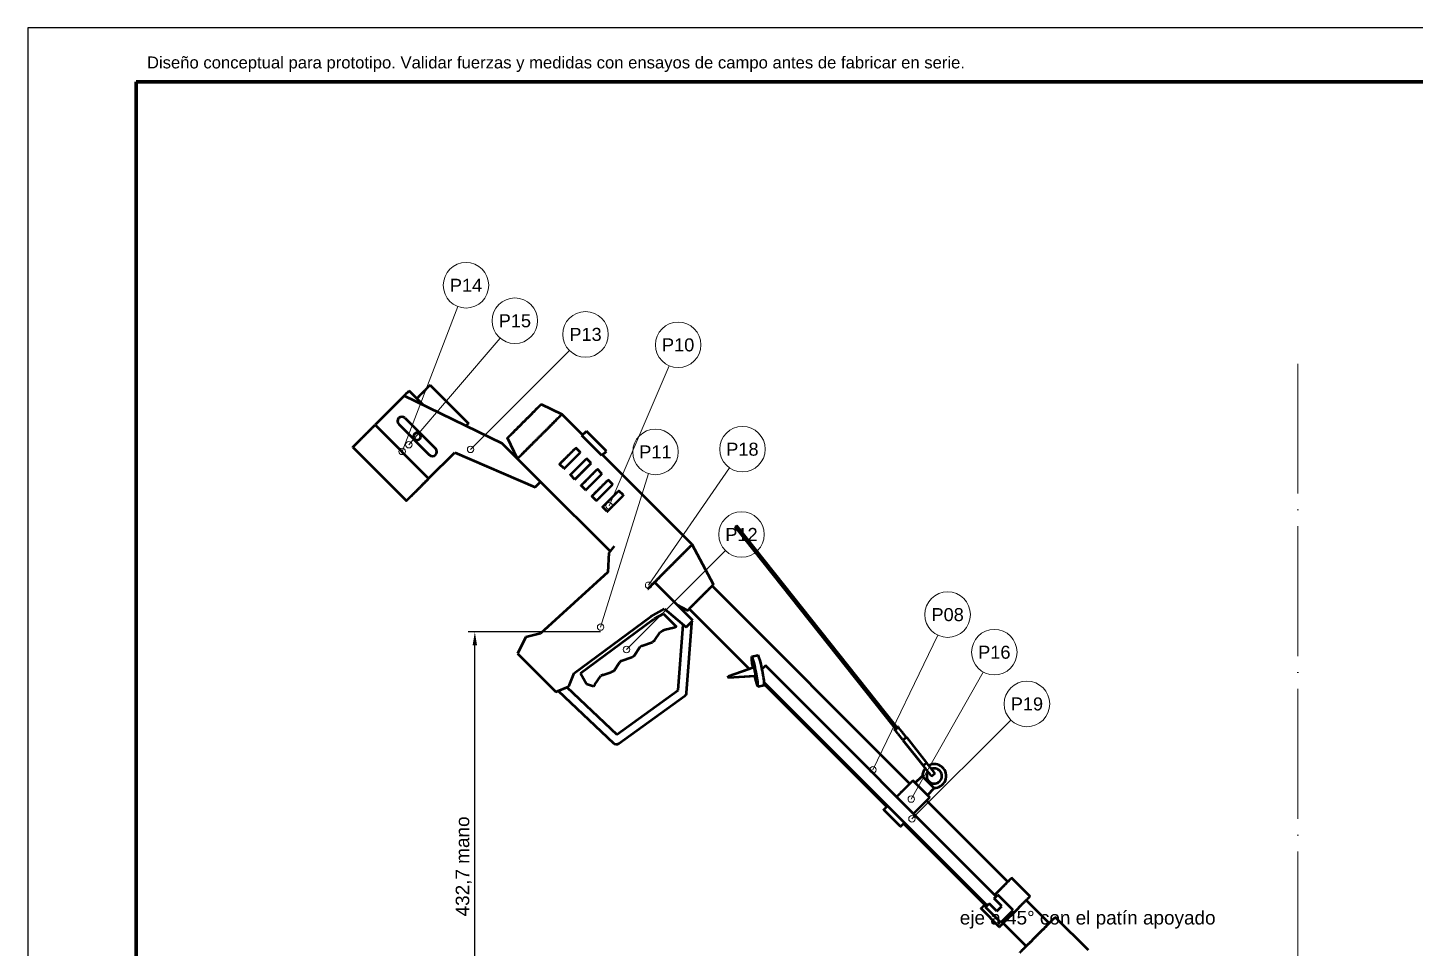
# Model space of a CAD drawing. Header units: millimetres. Extents: x 0 to 2970, y 0 to 2100.
# Drawn here: x 0 to 1281, y 1251 to 2100 of the extents above; entities that cross this region are included whole.
import ezdxf
from ezdxf.enums import TextEntityAlignment as Align

# ---------------------------------------------------------------- set-up
doc = ezdxf.new("R2010")
doc.units = ezdxf.units.MM
doc.header["$LTSCALE"] = 5
doc.linetypes.add('ACAD_ISO04W100', pattern=[30, 24, -3, 0, -3])
for name, color, linetype, lineweight in [('COTAS', 4, 'Continuous', 18), ('EJES', 1, 'ACAD_ISO04W100', 18), ('MARCO', 7, 'Continuous', 70), ('TEXTO', 7, 'Continuous', 25), ('VISIBLE', 7, 'Continuous', 50)]:
    doc.layers.add(name, color=color, linetype=linetype, lineweight=lineweight)
doc.styles.get("Standard").update_dxf_attribs({"font": 'arial.ttf'})
doc.dimstyles.new('ISO25', dxfattribs={"dimscale": 5, "dimtxt": 2.5, "dimasz": 2.5, "dimexe": 1.25, "dimexo": 0.8, "dimgap": 0.8, "dimtad": 1, "dimdec": 1, "dimtxsty": 'Standard', "dimcen": 2.5, "dimclrd": 4, "dimclre": 4, "dimclrt": 7, "dimazin": 3, "dimtfac": 1, "dimtmove": 0, "dimatfit": 3})

msp = doc.modelspace()

# ---------------------------------------------------------------- linework, layer by layer
at = {"layer": 'COTAS'}
for p, q in [((396.98, 1842.83), (345.61, 1709.2)), ((435.94, 1813.77), (351.8, 1715.39)), ((499.95, 1802.31), (408.73, 1711.09)), ((592.01, 1788.17), (536.59, 1659.04)), ((647.71, 1693.96), (573.04, 1585.71)), ((573.06, 1688.69), (528.76, 1547.17)), ((643.9, 1617.73), (552.68, 1526.51)), ((839.91, 1539.71), (780.13, 1415.4)), ((881.77, 1505.69), (815.45, 1388.5)), ((907.35, 1461.41), (816.13, 1370.2))]:
    msp.add_line(p, q, dxfattribs=at)
for centre, radius in [((404.51, 1862.44), 21), ((449.59, 1829.73), 21), ((514.8, 1817.16), 21), ((600.29, 1807.47), 21), ((579.33, 1708.73), 21), ((659.63, 1711.25), 21), ((351.8, 1715.39), 3), ((345.61, 1709.2), 3), ((408.73, 1711.09), 3), ((536.59, 1659.04), 3), ((658.75, 1632.58), 21), ((573.04, 1585.71), 3), ((849.01, 1558.64), 21), ((528.76, 1547.17), 3), ((892.12, 1523.96), 21), ((552.68, 1526.51), 3), ((922.2, 1476.26), 21), ((780.13, 1415.4), 3), ((815.45, 1388.5), 3), ((816.13, 1370.2), 3)]:
    msp.add_circle(centre, radius, dxfattribs=at)
at = {"layer": 'EJES'}
msp.add_line((1172.33, 1070), (1172.33, 1790), dxfattribs=at)
at = {"layer": 'MARCO'}
for p, q in [((2920, 2050), (100, 2050)), ((100, 2050), (100, 50))]:
    msp.add_line(p, q, dxfattribs=at)
at = {"layer": 'TEXTO'}
for p, q in [((2970, 2100), (0, 2100)), ((0, 2100), (0, 0))]:
    msp.add_line(p, q, dxfattribs=at)
at = {"layer": 'VISIBLE'}
for p, q in [((371.42, 1770.36), (406.77, 1735.01)), ((347.38, 1760.46), (320.51, 1733.59)), ((437.89, 1716.62), (347.38, 1760.46)), ((365.2, 1751.83), (351.97, 1765.06)), ((473.95, 1752.69), (493.04, 1743.49)), ((512.13, 1724.4), (493.04, 1743.49)), ((320.51, 1733.59), (370, 1684.1)), ((342.36, 1734.23), (370.64, 1705.95)), ((348.15, 1740.03), (376.44, 1711.74)), ((473.24, 1681.27), (437.89, 1716.62)), ((452.03, 1702.48), (442.84, 1721.57)), ((511.53, 1723.79), (515.67, 1727.94)), ((529.91, 1705.41), (511.53, 1723.79)), ((534.05, 1709.55), (515.67, 1727.94)), ((300, 1713.09), (349.5, 1663.59)), ((370, 1684.1), (394.05, 1708.14)), ((394.05, 1708.14), (468.29, 1676.32)), ((510.21, 1708.33), (505.97, 1712.58)), ((529.91, 1705.41), (534.05, 1709.55)), ((613.25, 1623.28), (530.52, 1706.02)), ((495.16, 1693.29), (490.92, 1697.53)), ((520.11, 1698.44), (515.86, 1702.68)), ((530.01, 1688.54), (525.76, 1692.78)), ((468.29, 1676.32), (473.24, 1681.27)), ((537.41, 1617.1), (473.24, 1681.27)), ((505.06, 1683.39), (500.82, 1687.63)), ((514.96, 1673.49), (510.72, 1677.73)), ((539.91, 1678.64), (535.66, 1682.88)), ((524.86, 1663.59), (520.62, 1667.83)), ((549.81, 1668.74), (545.56, 1672.98)), ((534.76, 1653.69), (530.52, 1657.93)), ((653.01, 1639.54), (654.57, 1640.79)), ((799, 1455.61), (653.01, 1639.54)), ((800.57, 1456.86), (654.57, 1640.79)), ((536.17, 1615.51), (535.47, 1597.83)), ((541.12, 1621.87), (536.17, 1615.51)), ((633.05, 1586.52), (613.25, 1623.28)), ((535.47, 1597.83), (473.24, 1541.26)), ((613.96, 1553.28), (578.6, 1588.64)), ((814.07, 1402.67), (631.63, 1585.1)), ((575.06, 1556.82), (587.79, 1563.89)), ((587.79, 1563.89), (607.59, 1546.92)), ((609.01, 1562.47), (599.81, 1567.42)), ((665.74, 1508.57), (610.42, 1563.89)), ((504.35, 1504.49), (575.06, 1556.82)), ((576.22, 1553.36), (510.08, 1504.42)), ((576.22, 1553.36), (578.18, 1554.7)), ((586.63, 1559.39), (578.18, 1554.7)), ((586.63, 1559.39), (598.65, 1547.37)), ((607.59, 1546.92), (613.96, 1553.28)), ((608.04, 1486.51), (612.99, 1550.85)), ((459.81, 1537.72), (452.03, 1522.88)), ((473.24, 1541.26), (459.81, 1537.72)), ((578.48, 1534.66), (583.76, 1542.54)), ((585.75, 1543.83), (583.76, 1542.54)), ((588.28, 1544.59), (585.75, 1543.83)), ((596.33, 1546.4), (588.28, 1544.59)), ((598.65, 1547.37), (596.33, 1546.4)), ((600.21, 1488.97), (604.85, 1549.27)), ((559.65, 1520.61), (564.92, 1528.5)), ((566.79, 1529.91), (564.92, 1528.5)), ((566.79, 1529.91), (576.64, 1533.22)), ((578.48, 1534.66), (576.64, 1533.22)), ((452.03, 1522.88), (487.38, 1487.52)), ((540.81, 1506.57), (546.08, 1514.45)), ((547.83, 1515.99), (546.08, 1514.45)), ((547.83, 1515.99), (557.68, 1519.3)), ((559.65, 1520.61), (557.68, 1519.3)), ((668.18, 1519.93), (674.04, 1521.11)), ((893.97, 1298.72), (681.06, 1511.63)), ((499.4, 1492.47), (504.35, 1504.49)), ((515.74, 1494.52), (510.08, 1504.42)), ((523.54, 1494.25), (528.81, 1502.13)), ((531.09, 1503.14), (528.81, 1502.13)), ((531.09, 1503.14), (538.47, 1505.62)), ((540.81, 1506.57), (538.47, 1505.62)), ((646.44, 1501.75), (670.16, 1510.12)), ((646.44, 1501.75), (665.74, 1508.57)), ((646.63, 1500.77), (671.75, 1502.28)), ((646.63, 1500.77), (670.64, 1502.22)), ((487.38, 1487.52), (499.4, 1492.47)), ((489.44, 1488.37), (540.5, 1440.07)), ((497.55, 1491.71), (543.59, 1448.15)), ((522.1, 1492.4), (515.74, 1494.52)), ((523.54, 1494.25), (522.1, 1492.4)), ((543.59, 1448.15), (600.21, 1488.97)), ((673.73, 1492.48), (679.59, 1493.67)), ((885.48, 1290.24), (679.76, 1495.96)), ((792.85, 1381.45), (679.81, 1494.5)), ((545.58, 1439.73), (606.4, 1483.57)), ((799, 1455.61), (800.57, 1456.86)), ((801.18, 1452.87), (799, 1455.61)), ((800, 1452.75), (800.78, 1453.37)), ((802.74, 1454.12), (800.57, 1456.86)), ((801.18, 1452.87), (802.74, 1454.12)), ((802.35, 1454.61), (803.13, 1455.24)), ((807.77, 1442.96), (810.91, 1445.44)), ((807.77, 1442.96), (826.42, 1419.46)), ((810.91, 1445.44), (829.56, 1421.95)), ((826.42, 1419.46), (829.56, 1421.95)), ((819.02, 1403.37), (825.38, 1409.74)), ((836.69, 1398.42), (825.38, 1409.74)), ((834.19, 1409.67), (837.33, 1412.16)), ((819.02, 1403.37), (816.9, 1405.5)), ((830.33, 1392.06), (819.02, 1403.37)), ((830.33, 1392.06), (836.69, 1398.42)), ((904.58, 1312.16), (829.62, 1387.11)), ((832.45, 1389.94), (830.33, 1392.06)), ((805.58, 1363.07), (790.02, 1378.63)), ((883.36, 1290.94), (808.41, 1365.9)), ((925.08, 1298.72), (908.11, 1315.69)), ((892.07, 1296.83), (895.38, 1300.14)), ((899.14, 1289.75), (892.07, 1296.83)), ((909.53, 1285.99), (895.38, 1300.14)), ((942.76, 1273.97), (921.55, 1295.19)), ((896.8, 1270.44), (879.83, 1287.41)), ((884.07, 1288.82), (887.38, 1292.14)), ((898.21, 1274.68), (884.07, 1288.82)), ((894.45, 1285.06), (887.38, 1292.14)), ((898.21, 1274.68), (909.53, 1285.99)), ((921.55, 1252.76), (900.33, 1273.97)), ((979.05, 1249), (948.42, 1279.63))]:
    msp.add_line(p, q, dxfattribs=at)
for centre, radius, start, end in [((345.25, 1737.13), 4.1, -315, -135), ((373.54, 1708.84), 4.1, -135, 45), ((609.01, 1551.16), 4, -4.39871, 15), ((604.06, 1486.81), 4, -54.21103, -4.39871), ((543.24, 1442.97), 4, -133.40886, -54.21103), ((836.69, 1409.74), 11, 138.91705, 181.65824), ((836.69, 1409.74), 7, -214.95708, 111.83982), ((836.69, 1409.74), 11, -91.65824, 117.96569)]:
    msp.add_arc(centre, radius, start, end, dxfattribs=at)
for centre, major_axis, start_param, end_param in [((670.96, 1506.2), (2.78, -13.72), -3.1415927, -1.849026), ((670.96, 1506.2), (2.78, -13.72), -5.5046614, -3.1415927), ((676.82, 1507.39), (2.78, -13.72), -5.5046614, -3.1415927), ((646.53, 1501.26), (0.099, -0.49), -3.1300706, -0.0115221), ((646.53, 1501.26), (0.099, -0.49), -5.5046614, -3.1300706), ((646.53, 1501.26), (0.099, -0.49), -6.2947074, -5.5046614), ((670.96, 1506.2), (0.79, -3.92), -5.5046614, -3.1300706), ((670.96, 1506.2), (2.78, -13.72), -1.2925667, 0), ((670.96, 1506.2), (0.79, -3.92), -6.2947074, -5.5046614), ((670.96, 1506.2), (2.78, -13.72), -6.2831853, -5.5046614), ((676.82, 1507.39), (2.78, -13.72), -6.2831853, -5.5046614), ((676.82, 1507.39), (2.78, -13.72), 6.2831852, 6.2831853)]:
    msp.add_ellipse(centre, major_axis=major_axis, ratio=0.0820214, start_param=start_param, end_param=end_param, dxfattribs=at)
for points, degree in [([(359.04, 1757.99), (360.64, 1759.58), (362.14, 1761.09), (363.55, 1762.5), (364.87, 1763.81), (366.07, 1765.02), (367.17, 1766.11), (368.14, 1767.09), (369, 1767.95), (369.73, 1768.68), (370.34, 1769.28), (370.81, 1769.75), (371.15, 1770.09), (371.35, 1770.3), (371.42, 1770.36)], 1), ([(347.38, 1760.46), (348.96, 1762.05), (350.5, 1763.58), (351.97, 1765.06)], 3), ([(442.84, 1721.57), (443.23, 1721.96), (444.38, 1723.11), (446.23, 1724.97), (448.69, 1727.43), (451.64, 1730.38), (454.93, 1733.67), (458.39, 1737.13), (461.85, 1740.59), (465.14, 1743.88), (468.09, 1746.83), (470.55, 1749.29), (472.41, 1751.14), (473.56, 1752.3), (473.95, 1752.69)], 1), ([(452.03, 1702.48), (452.54, 1702.99), (454.06, 1704.51), (456.5, 1706.95), (459.75, 1710.2), (463.64, 1714.09), (467.97, 1718.42), (472.53, 1722.99), (477.1, 1727.55), (481.43, 1731.88), (485.32, 1735.77), (488.57, 1739.02), (491.01, 1741.46), (492.53, 1742.98), (493.04, 1743.49)], 1), ([(300, 1713.09), (300.12, 1713.2), (300.47, 1713.55), (301.05, 1714.13), (301.85, 1714.94), (302.88, 1715.97), (304.13, 1717.21), (305.58, 1718.66), (307.22, 1720.31), (309.05, 1722.14), (311.05, 1724.14), (313.22, 1726.3), (315.52, 1728.61), (317.96, 1731.05), (320.51, 1733.59)], 1), ([(404.54, 1732.77), (404.84, 1733.08), (405.13, 1733.36), (405.39, 1733.62), (405.63, 1733.86), (405.84, 1734.08), (406.04, 1734.27), (406.21, 1734.44), (406.36, 1734.59), (406.49, 1734.72), (406.59, 1734.82), (406.67, 1734.9), (406.73, 1734.96), (406.76, 1735), (406.77, 1735.01)], 1), ([(349.5, 1663.59), (349.61, 1663.71), (349.96, 1664.06), (350.54, 1664.64), (351.35, 1665.44), (352.38, 1666.47), (353.62, 1667.72), (355.07, 1669.17), (356.72, 1670.81), (358.55, 1672.64), (360.55, 1674.64), (362.71, 1676.81), (365.02, 1679.11), (367.46, 1681.55), (370, 1684.1)], 1), ([(572.24, 1582.27), (572.75, 1582.79), (574.27, 1584.3), (576.71, 1586.75), (579.96, 1589.99), (583.84, 1593.88), (588.18, 1598.22), (592.74, 1602.78), (597.31, 1607.34), (601.64, 1611.68), (605.53, 1615.56), (608.77, 1618.81), (611.22, 1621.25), (612.73, 1622.77), (613.25, 1623.28)], 1), ([(609.01, 1562.47), (609.31, 1562.78), (610.2, 1563.66), (611.63, 1565.1), (613.53, 1567), (615.81, 1569.28), (618.35, 1571.82), (621.03, 1574.49), (623.7, 1577.17), (626.24, 1579.71), (628.52, 1581.99), (630.42, 1583.89), (631.86, 1585.32), (632.75, 1586.21), (633.05, 1586.52)], 1), ([(677.79, 1508.36), (678.18, 1508.75), (678.56, 1509.13), (678.92, 1509.49), (679.26, 1509.84), (679.58, 1510.16), (679.88, 1510.45), (680.14, 1510.72), (680.38, 1510.95), (680.58, 1511.16), (680.75, 1511.33), (680.89, 1511.46), (680.98, 1511.56), (681.04, 1511.61), (681.06, 1511.63)], 1), ([(807.77, 1442.96), (806.9, 1444.05), (806.04, 1445.14), (805.21, 1446.19), (804.4, 1447.21), (803.64, 1448.17), (802.93, 1449.06), (802.28, 1449.88), (801.7, 1450.61), (801.19, 1451.25), (800.77, 1451.78), (800.44, 1452.2), (800.2, 1452.5), (800.05, 1452.69), (800, 1452.75)], 1), ([(810.91, 1445.44), (810.04, 1446.54), (809.18, 1447.62), (808.34, 1448.68), (807.53, 1449.69), (806.77, 1450.65), (806.06, 1451.55), (805.41, 1452.37), (804.83, 1453.1), (804.32, 1453.73), (803.9, 1454.27), (803.57, 1454.69), (803.33, 1454.99), (803.18, 1455.17), (803.13, 1455.24)], 1), ([(837.33, 1412.16), (837.28, 1412.22), (837.13, 1412.4), (836.89, 1412.71), (836.56, 1413.13), (836.14, 1413.66), (835.63, 1414.29), (835.05, 1415.02), (834.4, 1415.84), (833.69, 1416.74), (832.93, 1417.7), (832.12, 1418.71), (831.29, 1419.77), (830.43, 1420.85), (829.56, 1421.95)], 1), ([(834.19, 1409.67), (834.15, 1409.73), (834, 1409.92), (833.76, 1410.22), (833.43, 1410.64), (833, 1411.17), (832.5, 1411.81), (831.92, 1412.54), (831.27, 1413.36), (830.56, 1414.25), (829.8, 1415.21), (828.99, 1416.23), (828.15, 1417.28), (827.29, 1418.36), (826.42, 1419.46)], 1), ([(817.6, 1375.09), (819.21, 1376.7), (820.81, 1378.3), (822.39, 1379.88), (823.92, 1381.41), (825.38, 1382.87), (826.75, 1384.23), (828, 1385.49), (829.13, 1386.62), (830.11, 1387.6), (830.94, 1388.43), (831.59, 1389.08), (832.07, 1389.56), (832.36, 1389.84), (832.45, 1389.94)], 1), ([(790.02, 1378.63), (790.04, 1378.64), (790.1, 1378.7), (790.19, 1378.8), (790.33, 1378.93), (790.49, 1379.1), (790.7, 1379.3), (790.94, 1379.54), (791.22, 1379.82), (791.53, 1380.13), (791.87, 1380.47), (792.25, 1380.85), (792.65, 1381.26), (793.09, 1381.69), (793.56, 1382.16)], 1), ([(805.58, 1363.07), (805.6, 1363.09), (805.66, 1363.15), (805.75, 1363.24), (805.88, 1363.37), (806.05, 1363.54), (806.26, 1363.74), (806.5, 1363.98), (806.77, 1364.26), (807.08, 1364.57), (807.43, 1364.91), (807.8, 1365.29), (808.21, 1365.7), (808.65, 1366.14), (809.12, 1366.61)], 1), ([(896.8, 1270.44), (897.15, 1270.79), (898.2, 1271.84), (899.88, 1273.52), (902.12, 1275.76), (904.8, 1278.44), (907.79, 1281.43), (910.94, 1284.58), (914.09, 1287.73), (917.08, 1290.72), (919.76, 1293.4), (922, 1295.64), (923.68, 1297.32), (924.73, 1298.37), (925.08, 1298.72)], 1), ([(879.83, 1287.41), (879.85, 1287.43), (879.92, 1287.5), (880.03, 1287.61), (880.19, 1287.77), (880.39, 1287.98), (880.64, 1288.22), (880.93, 1288.51), (881.26, 1288.84), (881.64, 1289.22), (882.05, 1289.63), (882.5, 1290.08), (882.99, 1290.57), (883.51, 1291.09), (884.07, 1291.65)], 1), ([(897.22, 1287.83), (897.9, 1288.51), (898.57, 1289.18), (899.14, 1289.75)], 3), ([(915.89, 1247.1), (916.3, 1247.51), (917.5, 1248.71), (919.44, 1250.65), (922.01, 1253.23), (925.1, 1256.31), (928.53, 1259.75), (932.15, 1263.37), (935.77, 1266.99), (939.21, 1270.42), (942.29, 1273.51), (944.87, 1276.08), (946.81, 1278.02), (948.01, 1279.22), (948.42, 1279.63)], 1)]:
    msp.add_open_spline(points, degree=degree, dxfattribs=at)
for points, degree, knots in [([(357.06, 1725.32), (357.55, 1725.81), (358.18, 1726.12), (358.77, 1726.23), (359.48, 1726.36), (360.14, 1726.26), (360.7, 1726.02), (361.09, 1725.85), (361.44, 1725.62), (361.73, 1725.32), (362.13, 1724.92), (362.43, 1724.42), (362.58, 1723.84), (362.76, 1723.2), (362.75, 1722.44), (362.43, 1721.69), (362.27, 1721.32), (362.03, 1720.96), (361.73, 1720.65), (361.24, 1720.16), (360.61, 1719.86), (360.02, 1719.75), (359.31, 1719.61), (358.66, 1719.72), (358.1, 1719.95), (357.7, 1720.12), (357.36, 1720.36), (357.06, 1720.65), (356.67, 1721.05), (356.37, 1721.55), (356.21, 1722.13), (356.04, 1722.77), (356.04, 1723.53), (356.36, 1724.29), (356.52, 1724.66), (356.76, 1725.02), (357.06, 1725.32)], 3, [0, 0, 0, 0, 0.1646261, 0.1646261, 0.1646261, 0.3613818, 0.3613818, 0.3613818, 0.4999348, 0.4999348, 0.4999348, 0.6886077, 0.6886077, 0.6886077, 0.8973772, 0.8973772, 0.8973772, 1, 1, 1, 1.1654158, 1.1654158, 1.1654158, 1.3631154, 1.3631154, 1.3631154, 1.5023343, 1.5023343, 1.5023343, 1.6919144, 1.6919144, 1.6919144, 1.9016878, 1.9016878, 1.9016878, 2.0048063, 2.0048063, 2.0048063, 2.0048063]), ([(357.06, 1725.32), (357.55, 1725.81), (358.18, 1726.12), (358.77, 1726.23), (358.93, 1726.26), (359.08, 1726.28), (359.24, 1726.28)], 3, [0, 0, 0, 0, 0.16462642, 0.16462642, 0.16462642, 0.20837795, 0.20837795, 0.20837795, 0.20837795]), ([(490.92, 1697.53), (491.48, 1698.09), (492.03, 1698.65), (493.15, 1699.77), (494.28, 1700.89), (495.41, 1702.02), (496.53, 1703.14), (497.09, 1703.7), (497.65, 1704.26), (498.2, 1704.81), (498.76, 1705.37), (499.3, 1705.92), (499.85, 1706.46), (500.39, 1707), (500.93, 1707.54), (501.46, 1708.07), (501.99, 1708.6), (502.51, 1709.12), (503.02, 1709.64), (503.53, 1710.14), (504.03, 1710.65), (504.53, 1711.14), (505.02, 1711.63), (505.49, 1712.1), (505.97, 1712.58)], 2, [0, 0, 0, 0.0714286, 0.0714286, 0.2142857, 0.2142857, 0.3571429, 0.3571429, 0.4285714, 0.4285714, 0.5, 0.5, 0.5714286, 0.5714286, 0.6428571, 0.6428571, 0.7142857, 0.7142857, 0.7857143, 0.7857143, 0.8571429, 0.8571429, 0.9285714, 0.9285714, 1, 1, 1]), ([(495.16, 1693.29), (495.72, 1693.85), (496.28, 1694.4), (497.4, 1695.52), (498.52, 1696.65), (499.65, 1697.78), (500.77, 1698.9), (501.33, 1699.46), (501.89, 1700.02), (502.45, 1700.57), (503, 1701.13), (503.55, 1701.67), (504.09, 1702.22), (504.63, 1702.76), (505.17, 1703.3), (505.7, 1703.83), (506.23, 1704.36), (506.75, 1704.88), (507.27, 1705.39), (507.77, 1705.9), (508.28, 1706.4), (508.77, 1706.89), (509.26, 1707.39), (509.73, 1707.86), (510.21, 1708.33)], 2, [0, 0, 0, 0.0714286, 0.0714286, 0.2142857, 0.2142857, 0.3571429, 0.3571429, 0.4285714, 0.4285714, 0.5, 0.5, 0.5714286, 0.5714286, 0.6428571, 0.6428571, 0.7142857, 0.7142857, 0.7857143, 0.7857143, 0.8571429, 0.8571429, 0.9285714, 0.9285714, 1, 1, 1]), ([(500.82, 1687.63), (501.38, 1688.19), (501.93, 1688.75), (503.05, 1689.87), (504.18, 1690.99), (505.31, 1692.12), (506.43, 1693.24), (506.99, 1693.8), (507.55, 1694.36), (508.1, 1694.92), (508.66, 1695.47), (509.2, 1696.02), (509.75, 1696.56), (510.29, 1697.1), (510.83, 1697.64), (511.36, 1698.17), (511.89, 1698.7), (512.41, 1699.22), (512.92, 1699.74), (513.43, 1700.24), (513.93, 1700.75), (514.42, 1701.24), (514.92, 1701.73), (515.39, 1702.2), (515.86, 1702.68)], 2, [0, 0, 0, 0.0714286, 0.0714286, 0.2142857, 0.2142857, 0.3571429, 0.3571429, 0.4285714, 0.4285714, 0.5, 0.5, 0.5714286, 0.5714286, 0.6428571, 0.6428571, 0.7142857, 0.7142857, 0.7857143, 0.7857143, 0.8571429, 0.8571429, 0.9285714, 0.9285714, 1, 1, 1]), ([(505.06, 1683.39), (506.18, 1684.5), (507.3, 1685.63), (509.55, 1687.88), (510.67, 1689), (511.79, 1690.12), (512.9, 1691.23), (513.99, 1692.32), (515.07, 1693.4), (516.13, 1694.46), (517.17, 1695.49), (518.18, 1696.5), (519.16, 1697.49), (520.11, 1698.44)], 1, [0, 0, 0.0714286, 0.1428571, 0.2857143, 0.3571429, 0.4285714, 0.5, 0.5714286, 0.6428571, 0.7142857, 0.7857143, 0.8571429, 0.9285714, 1, 1]), ([(510.72, 1677.73), (511.83, 1678.85), (512.95, 1679.97), (515.21, 1682.22), (516.33, 1683.34), (517.45, 1684.46), (518.56, 1685.57), (519.65, 1686.66), (520.73, 1687.74), (521.79, 1688.8), (522.82, 1689.84), (523.83, 1690.85), (524.81, 1691.83), (525.76, 1692.78)], 1, [0, 0, 0.0714286, 0.1428571, 0.2857143, 0.3571429, 0.4285714, 0.5, 0.5714286, 0.6428571, 0.7142857, 0.7857143, 0.8571429, 0.9285714, 1, 1]), ([(514.96, 1673.49), (516.08, 1674.6), (517.2, 1675.73), (519.45, 1677.98), (520.57, 1679.1), (521.69, 1680.22), (522.8, 1681.33), (523.89, 1682.42), (524.97, 1683.5), (526.03, 1684.56), (527.07, 1685.59), (528.08, 1686.61), (529.06, 1687.59), (530.01, 1688.54)], 1, [0, 0, 0.0714286, 0.1428571, 0.2857143, 0.3571429, 0.4285714, 0.5, 0.5714286, 0.6428571, 0.7142857, 0.7857143, 0.8571429, 0.9285714, 1, 1]), ([(520.62, 1667.83), (521.73, 1668.95), (522.85, 1670.07), (525.11, 1672.32), (526.23, 1673.45), (527.35, 1674.56), (528.45, 1675.67), (529.55, 1676.76), (530.63, 1677.84), (531.69, 1678.9), (532.72, 1679.94), (533.73, 1680.95), (534.71, 1681.93), (535.66, 1682.88)], 1, [0, 0, 0.0714286, 0.1428571, 0.2857143, 0.3571429, 0.4285714, 0.5, 0.5714286, 0.6428571, 0.7142857, 0.7857143, 0.8571429, 0.9285714, 1, 1]), ([(524.86, 1663.59), (525.42, 1664.15), (525.97, 1664.7), (527.1, 1665.83), (528.22, 1666.95), (529.35, 1668.08), (530.47, 1669.2), (531.03, 1669.76), (531.59, 1670.32), (532.14, 1670.87), (532.7, 1671.43), (533.24, 1671.97), (533.79, 1672.52), (534.33, 1673.06), (534.87, 1673.6), (535.4, 1674.13), (535.93, 1674.66), (536.45, 1675.18), (536.97, 1675.7), (537.47, 1676.2), (537.98, 1676.71), (538.47, 1677.2), (538.96, 1677.69), (539.43, 1678.16), (539.91, 1678.64)], 2, [0, 0, 0, 0.0714286, 0.0714286, 0.2142857, 0.2142857, 0.3571429, 0.3571429, 0.4285714, 0.4285714, 0.5, 0.5, 0.5714286, 0.5714286, 0.6428571, 0.6428571, 0.7142857, 0.7142857, 0.7857143, 0.7857143, 0.8571429, 0.8571429, 0.9285714, 0.9285714, 1, 1, 1]), ([(530.52, 1657.93), (531.07, 1658.49), (531.63, 1659.05), (532.75, 1660.17), (533.88, 1661.3), (535.01, 1662.42), (536.13, 1663.55), (536.69, 1664.1), (537.25, 1664.66), (537.8, 1665.22), (538.35, 1665.77), (538.9, 1666.32), (539.45, 1666.87), (539.99, 1667.4), (540.53, 1667.94), (541.06, 1668.47), (541.59, 1669), (542.1, 1669.52), (542.62, 1670.04), (543.13, 1670.54), (543.63, 1671.05), (544.12, 1671.54), (544.61, 1672.03), (545.09, 1672.5), (545.56, 1672.98)], 2, [0, 0, 0, 0.0714286, 0.0714286, 0.2142857, 0.2142857, 0.3571429, 0.3571429, 0.4285714, 0.4285714, 0.5, 0.5, 0.5714286, 0.5714286, 0.6428571, 0.6428571, 0.7142857, 0.7142857, 0.7857143, 0.7857143, 0.8571429, 0.8571429, 0.9285714, 0.9285714, 1, 1, 1]), ([(534.76, 1653.69), (535.32, 1654.25), (535.87, 1654.81), (537, 1655.93), (538.12, 1657.05), (539.25, 1658.18), (540.37, 1659.3), (540.93, 1659.86), (541.49, 1660.42), (542.04, 1660.97), (542.6, 1661.53), (543.14, 1662.08), (543.69, 1662.62), (544.23, 1663.16), (544.77, 1663.7), (545.3, 1664.23), (545.83, 1664.76), (546.35, 1665.28), (546.86, 1665.8), (547.37, 1666.3), (547.88, 1666.81), (548.37, 1667.3), (548.86, 1667.79), (549.33, 1668.26), (549.81, 1668.74)], 2, [0, 0, 0, 0.0714286, 0.0714286, 0.2142857, 0.2142857, 0.3571429, 0.3571429, 0.4285714, 0.4285714, 0.5, 0.5, 0.5714286, 0.5714286, 0.6428571, 0.6428571, 0.7142857, 0.7142857, 0.7857143, 0.7857143, 0.8571429, 0.8571429, 0.9285714, 0.9285714, 1, 1, 1]), ([(802.05, 1390.65), (803.65, 1392.25), (805.26, 1393.86), (806.04, 1394.64), (806.83, 1395.43), (807.6, 1396.2), (808.36, 1396.96), (809.09, 1397.69), (809.82, 1398.42), (810.5, 1399.11), (811.19, 1399.79), (811.82, 1400.42), (812.45, 1401.05), (813.01, 1401.61), (813.57, 1402.18), (814.07, 1402.67), (814.56, 1403.16), (814.97, 1403.57), (815.38, 1403.98), (815.71, 1404.31), (816.04, 1404.64), (816.27, 1404.88), (816.51, 1405.11), (816.66, 1405.26), (816.8, 1405.4), (816.85, 1405.45), (816.9, 1405.5)], 2, [0, 0, 0, 0.1428571, 0.1428571, 0.2142857, 0.2142857, 0.2857143, 0.2857143, 0.3571429, 0.3571429, 0.4285714, 0.4285714, 0.5, 0.5, 0.5714286, 0.5714286, 0.6428571, 0.6428571, 0.7142857, 0.7142857, 0.7857143, 0.7857143, 0.8571429, 0.8571429, 0.9285714, 0.9285714, 1, 1, 1]), ([(892.56, 1300.14), (894.24, 1301.82), (895.92, 1303.5), (896.75, 1304.33), (897.58, 1305.16), (898.38, 1305.96), (899.18, 1306.76), (899.94, 1307.53), (900.71, 1308.29), (901.42, 1309.01), (902.14, 1309.72), (902.8, 1310.38), (903.46, 1311.04), (904.05, 1311.63), (904.64, 1312.22), (905.15, 1312.73), (905.67, 1313.25), (906.1, 1313.68), (906.53, 1314.11), (906.87, 1314.45), (907.21, 1314.8), (907.46, 1315.04), (907.71, 1315.29), (907.86, 1315.44), (908.01, 1315.59), (908.06, 1315.64), (908.11, 1315.69)], 2, [0, 0, 0, 0.1428571, 0.1428571, 0.2142857, 0.2142857, 0.2857143, 0.2857143, 0.3571429, 0.3571429, 0.4285714, 0.4285714, 0.5, 0.5, 0.5714286, 0.5714286, 0.6428571, 0.6428571, 0.7142857, 0.7142857, 0.7857143, 0.7857143, 0.8571429, 0.8571429, 0.9285714, 0.9285714, 1, 1, 1]), ([(894.45, 1285.06), (894.86, 1285.47), (895.31, 1285.92), (895.77, 1286.39), (896.24, 1286.86), (896.73, 1287.34), (897.22, 1287.83)], 3, [0, 0, 0, 0, 0.5, 0.5, 0.5, 1, 1, 1, 1])]:
    msp.add_open_spline(points, degree=degree, knots=knots, dxfattribs=at)

# ---------------------------------------------------------------- texts
at = {"layer": 'COTAS'}
msp.add_text('eje a 45° con el patín apoyado', height=12.5, dxfattribs=at).set_placement((860.23, 1285.29), align=Align.TOP_LEFT)
at = {"layer": 'TEXTO'}
msp.add_text('Diseño conceptual para prototipo. Validar fuerzas y medidas con ensayos de campo antes de fabricar en serie.', height=11, dxfattribs=at).set_placement((110, 2062.5))
for s, p in [('P14', (404.51, 1862.44)), ('P15', (449.59, 1829.73)), ('P13', (514.8, 1817.16)), ('P10', (600.29, 1807.47)), ('P18', (659.63, 1711.25)), ('P11', (579.33, 1708.73)), ('P12', (658.75, 1632.58)), ('P08', (849.01, 1558.64)), ('P16', (892.12, 1523.96)), ('P19', (922.2, 1476.26))]:
    msp.add_text(s, height=12, dxfattribs=at).set_placement(p, align=Align.MIDDLE_CENTER)

# ---------------------------------------------------------------- dimensions: what is measured, and where the dimension line sits
at = {"layer": 'COTAS'}
msp.add_linear_dim(base=(412.64, 1110), p1=(532.64, 1110), p2=(532.64, 1542.67), angle=90, text='<> mano', dimstyle='ISO25', dxfattribs=at).render()

doc.saveas('drawing.dxf')
